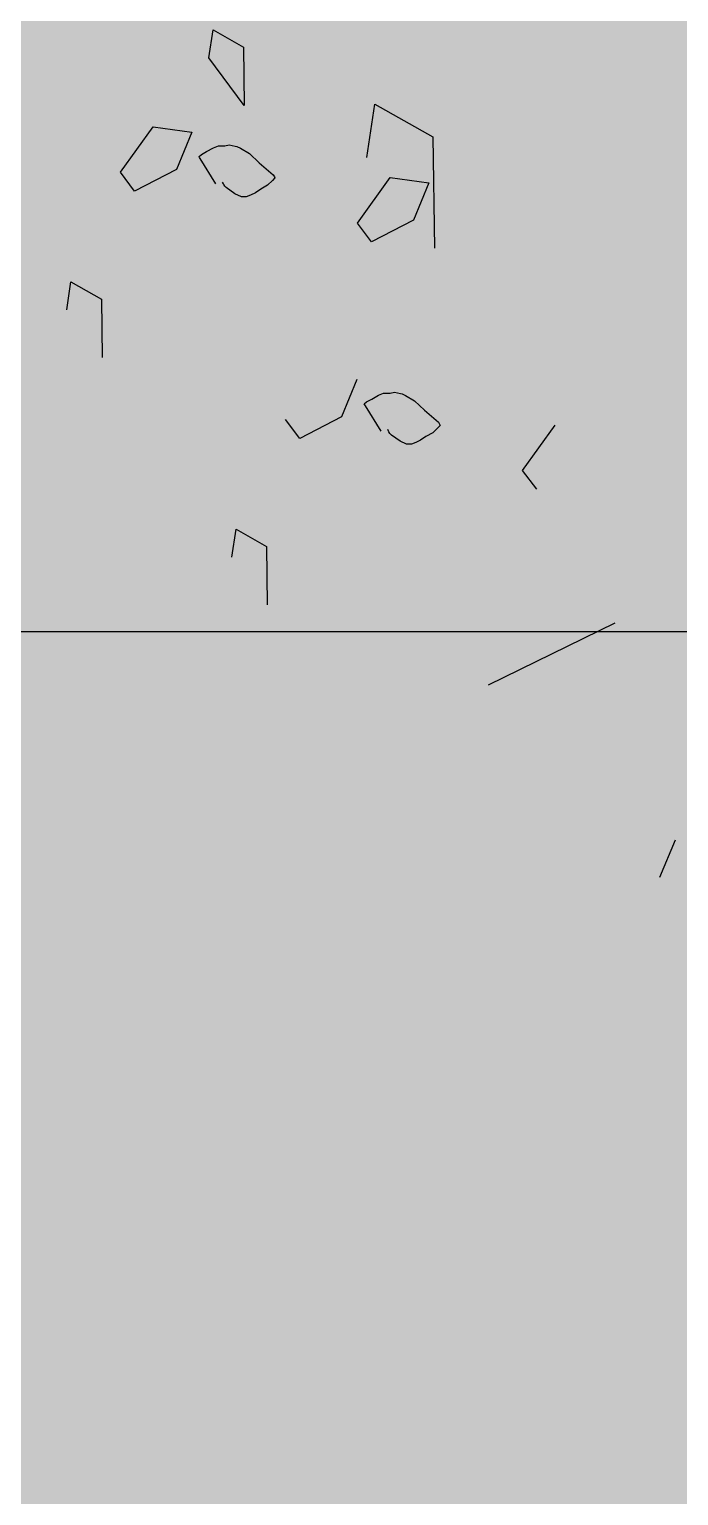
# Model space of a CAD drawing. Header units: metres. Extents: x 71066629 to 71645179, y 84793221 to 85208804.
# Drawn here: x 71318944 to 71320409, y 85035047 to 85038357 of the extents above; entities that cross this region are included whole.
import ezdxf

# ---------------------------------------------------------------- set-up
doc = ezdxf.new("R2010")
doc.units = ezdxf.units.M
doc.header["$LTSCALE"] = 1000
for name, color, linetype in [('A_N_DIM_LEAD', 3, 'Continuous'), ('A_SITEP_PLANT', 85, 'Continuous'), ('G-PLTG', 105, 'Continuous')]:
    doc.layers.add(name, color=color, linetype=linetype)

# ---------------------------------------------------------------- blocks, each defined once
blk = doc.blocks.new('A$C1F6C256B')
at = {"layer": 'A_SITEP_PLANT'}
for p, q in [((2651.439837909362, 3953.219371749903), (2657.898985685955, 3995.337024030654)), ((2651.439837909362, 3953.219371749903), (2657.898985685955, 3995.337024030654)), ((2657.898985685955, 3995.337024030654), (2703.550062232069, 3969.498990212363)), ((2657.898985685955, 3995.337024030654), (2703.550062232069, 3969.498990212363)), ((2704.751524082327, 3881.600914530223), (2651.439837909362, 3953.219371749903)), ((2704.751524082327, 3881.600914530223), (2651.439837909362, 3953.219371749903)), ((2703.550062232069, 3969.498990212363), (2704.751524082327, 3881.600914530223)), ((2703.550062232069, 3969.498990212363), (2704.751524082327, 3881.600914530223)), ((2889.340533003851, 3803.232974263839), (2901.455043180846, 3883.431661336625)), ((2889.340533003851, 3803.232974263839), (2901.455043180846, 3883.431661336625)), ((2901.455043180846, 3883.431661336625), (2988.600442453055, 3834.235235904373)), ((2901.455043180846, 3883.431661336625), (2988.600442453055, 3834.235235904373)), ((2518.527083326422, 3781.046109391085), (2567.712490135047, 3849.442495977011)), ((2518.527083326422, 3781.046109391085), (2567.712490135047, 3849.442495977011)), ((2567.712490135047, 3849.442495977011), (2625.845911520708, 3841.629534951964)), ((2567.712490135047, 3849.442495977011), (2625.845911520708, 3841.629534951964)), ((2625.845911520708, 3841.629534951964), (2602.680492481042, 3785.317773869523)), ((2625.845911520708, 3841.629534951964), (2602.680492481042, 3785.317773869523)), ((2988.600442453055, 3834.235235904373), (2990.888280247047, 3666.817029752594)), ((2988.600442453055, 3834.235235904373), (2990.888280247047, 3666.817029752594)), ((2539.932255514315, 3752.8116353683), (2518.527083326422, 3781.046109391085)), ((2539.932255514315, 3752.8116353683), (2518.527083326422, 3781.046109391085)), ((2602.680492481042, 3785.317773869523), (2539.932255514315, 3752.8116353683)), ((2602.680492481042, 3785.317773869523), (2539.932255514315, 3752.8116353683)), ((2875.109399620851, 3704.601553278801), (2924.19454682892, 3772.988030268636)), ((2875.109399620851, 3704.601553278801), (2924.19454682892, 3772.988030268636)), ((2924.19454682892, 3772.988030268636), (2982.327968805446, 3765.175068464654)), ((2924.19454682892, 3772.988030268636), (2982.327968805446, 3765.175068464654)), ((2982.327968805446, 3765.175068464654), (2959.262809500564, 3708.873218697176)), ((2982.327968805446, 3765.175068464654), (2959.262809500564, 3708.873218697176)), ((2959.262809500564, 3708.873218697176), (2896.395372197265, 3676.55777462534)), ((2959.262809500564, 3708.873218697176), (2896.395372197265, 3676.55777462534)), ((2896.395372197265, 3676.55777462534), (2875.109399620851, 3704.601553278801)), ((2896.395372197265, 3676.55777462534), (2875.109399620851, 3704.601553278801)), ((2437.726383295318, 3573.965202795051), (2444.086500934092, 3616.069513645605)), ((2437.726383295318, 3573.965202795051), (2444.086500934092, 3616.069513645605)), ((2444.086500934092, 3616.069513645605), (2489.837834556354, 3590.241388778872)), ((2444.086500934092, 3616.069513645605), (2489.837834556354, 3590.241388778872)), ((2489.837834556354, 3590.241388778872), (2491.038949911832, 3502.346830614377)), ((2489.837834556354, 3590.241388778872), (2491.038949911832, 3502.346830614377)), ((2874.303771393374, 3469.32502231386), (2851.138354233583, 3413.013262077322)), ((2874.303771393374, 3469.32502231386), (2851.138354233583, 3413.013262077322)), ((2788.390113802452, 3380.507122072275), (2766.98494260828, 3408.741596095089)), ((2788.390113802452, 3380.507122072275), (2766.98494260828, 3408.741596095089)), ((2851.138354233583, 3413.013262077322), (2788.390113802452, 3380.507122072275)), ((2851.138354233583, 3413.013262077322), (2788.390113802452, 3380.507122072275)), ((3123.567259842646, 3332.297040425852), (3172.652408420341, 3400.683517268044)), ((3123.567259842646, 3332.297040425852), (3172.652408420341, 3400.683517268044)), ((3144.853232284775, 3304.253261262114), (3123.567259842646, 3332.297040425852)), ((3144.853232284775, 3304.253261262114), (3123.567259842646, 3332.297040425852)), ((2686.184243167983, 3201.660689002136), (2692.544361155888, 3243.764999771985)), ((2686.184243167983, 3201.660689002136), (2692.544361155888, 3243.764999771985)), ((2692.544361155888, 3243.764999771985), (2738.295695234672, 3217.936876046821)), ((2692.544361155888, 3243.764999771985), (2738.295695234672, 3217.936876046821)), ((2738.295695234672, 3217.936876046821), (2739.49680935475, 3130.042318902735)), ((2738.295695234672, 3217.936876046821), (2739.49680935475, 3130.042318902735)), ((3262.568453421933, 3102.274084314064), (3071.564936588751, 3009.136392867425)), ((3262.568453421933, 3102.274084314064), (3071.564936588751, 3009.136392867425)), ((3352.939287122514, 2775.824110573827), (3329.773870097008, 2719.512351559271)), ((3352.939287122514, 2775.824110573827), (3329.773870097008, 2719.512351559271))]:
    blk.add_line(p, q, dxfattribs=at)
for points in [[(2662.281517032068, 3763.689660264266), (2638.603428251867, 3801.613718501845), (2637.723246590642, 3803.349009513768), (2636.763504593051, 3804.873960354162), (2640.333218481333, 3807.6529514344), (2648.091278733395, 3812.064324904699), (2658.355560149532, 3817.732240312878), (2665.852545219706, 3820.696922559291), (2675.730322448828, 3821.065803364967), (2682.164346716483, 3822.511641358666), (2691.377274997125, 3820.388644919818), (2693.86100147356, 3819.824228598794), (2699.067098235944, 3817.305200884963), (2712.582409276045, 3809.533157080499), (2727.433042424906, 3795.420956236921), (2748.548893630854, 3777.2745993961), (2750.188831596926, 3773.998143408069), (2751.048314858694, 3772.463282951765), (2747.196479729435, 3768.441549160139), (2739.895356141671, 3761.446698557964), (2729.631074725476, 3755.778783068847), (2721.570726538775, 3750.328702241939), (2714.45379345055, 3746.591678556142), (2707.738527451234, 3743.903184631054), (2700.646417044918, 3744.0121129076), (2690.773927951872, 3748.702111553022), (2677.721784392663, 3757.933716697939), (2675.600966590398, 3759.947784806252), (2673.900060081971, 3762.816814310791), (2673.501068503421, 3763.789760063402), (2672.161622183572, 3766.083534593519)], [(2662.281517032068, 3763.689660264266), (2638.603428251867, 3801.613718501845), (2637.723246590642, 3803.349009513768), (2636.763504593051, 3804.873960354162), (2640.333218481333, 3807.6529514344), (2648.091278733395, 3812.064324904699), (2658.355560149532, 3817.732240312878), (2665.852545219706, 3820.696922559291), (2675.730322448828, 3821.065803364967), (2682.164346716483, 3822.511641358666), (2691.377274997125, 3820.388644919818), (2693.86100147356, 3819.824228598794), (2699.067098235944, 3817.305200884963), (2712.582409276045, 3809.533157080499), (2727.433042424906, 3795.420956236921), (2748.548893630854, 3777.2745993961), (2750.188831596926, 3773.998143408069), (2751.048314858694, 3772.463282951765), (2747.196479729435, 3768.441549160139), (2739.895356141671, 3761.446698557964), (2729.631074725476, 3755.778783068847), (2721.570726538775, 3750.328702241939), (2714.45379345055, 3746.591678556142), (2707.738527451234, 3743.903184631054), (2700.646417044918, 3744.0121129076), (2690.773927951872, 3748.702111553022), (2677.721784392663, 3757.933716697939), (2675.600966590398, 3759.947784806252), (2673.900060081971, 3762.816814310791), (2673.501068503421, 3763.789760063402), (2672.161622183572, 3766.083534593519)], [(2910.739376905549, 3391.385147480207), (2887.061288268596, 3429.309205735655), (2886.181106535718, 3431.044496666524), (2885.221364538767, 3432.569447578804), (2888.791078426526, 3435.348438659275), (2896.549138678471, 3439.759812057251), (2906.813420094608, 3445.427727465547), (2914.310405237018, 3448.392409865308), (2924.188182466081, 3448.761290526832), (2930.622206589847, 3450.207128511305), (2939.835134942201, 3448.08413207237), (2942.318861418637, 3447.519715751958), (2947.524958108843, 3445.000688100641), (2961.040269221121, 3437.228644233517), (2975.890902441519, 3423.116443398787), (2997.006753575988, 3404.970086549118), (2998.646691542002, 3401.693630560854), (2999.506174875423, 3400.158770185488), (2995.654339674686, 3396.13703645661), (2988.353216086747, 3389.142185710865), (2978.088934598374, 3383.474270284671), (2970.028586556029, 3378.024189403921), (2962.91165346792, 3374.287165718124), (2956.196387468488, 3371.598671864893), (2949.104276918515, 3371.707600051421), (2939.231787969184, 3376.397598786862), (2926.179644266143, 3385.629203850694), (2924.058826463879, 3387.643271950219), (2922.357919955568, 3390.512301454612), (2921.958928520558, 3391.485247297125), (2920.619482201, 3393.779021755385)], [(2910.739376905549, 3391.385147480207), (2887.061288268596, 3429.309205735655), (2886.181106535718, 3431.044496666524), (2885.221364538767, 3432.569447578804), (2888.791078426526, 3435.348438659275), (2896.549138678471, 3439.759812057251), (2906.813420094608, 3445.427727465547), (2914.310405237018, 3448.392409865308), (2924.188182466081, 3448.761290526832), (2930.622206589847, 3450.207128511305), (2939.835134942201, 3448.08413207237), (2942.318861418637, 3447.519715751958), (2947.524958108843, 3445.000688100641), (2961.040269221121, 3437.228644233517), (2975.890902441519, 3423.116443398787), (2997.006753575988, 3404.970086549118), (2998.646691542002, 3401.693630560854), (2999.506174875423, 3400.158770185488), (2995.654339674686, 3396.13703645661), (2988.353216086747, 3389.142185710865), (2978.088934598374, 3383.474270284671), (2970.028586556029, 3378.024189403921), (2962.91165346792, 3374.287165718124), (2956.196387468488, 3371.598671864893), (2949.104276918515, 3371.707600051421), (2939.231787969184, 3376.397598786862), (2926.179644266143, 3385.629203850694), (2924.058826463879, 3387.643271950219), (2922.357919955568, 3390.512301454612), (2921.958928520558, 3391.485247297125), (2920.619482201, 3393.779021755385)]]:
    blk.add_lwpolyline(points, dxfattribs=at)
for points in [[(2518.527082309127, 3781.046112137439), (2518.527082309127, 3781.046112137439)], [(2518.527082309127, 3781.046112137439), (2518.527082309127, 3781.046112137439)], [(2875.109398677596, 3704.601556351845), (2875.109398677596, 3704.601556351845)], [(2875.109398677596, 3704.601556351845), (2875.109398677596, 3704.601556351845)], [(2766.984942326322, 3408.741599371133), (2766.984942326322, 3408.741599371133)], [(2766.984942326322, 3408.741599371133), (2766.984942326322, 3408.741599371133)], [(3123.56725855032, 3332.297043648461), (3123.56725855032, 3332.297043648461)], [(3123.56725855032, 3332.297043648461), (3123.56725855032, 3332.297043648461)]]:
    blk.add_lwpolyline(points, close=True, dxfattribs=at)

msp = doc.modelspace()

# ---------------------------------------------------------------- hatches: boundary and pattern name
at = {"layer": 'G-PLTG'}
h = msp.add_hatch(dxfattribs=at)
h.set_pattern_fill('CROSS', color=256, scale=500, style=0)
h.set_pattern_definition([(0, (0, 0), (793.75, 793.75), [396.875, -1190.625]), (90, (198.4375, -198.4375), (-793.75, 793.75), [396.875, -1190.625])])
h.paths.add_polyline_path([(71319266.16420974, 85061914.20373057), (71338259.79781386, 85064922.49975866), (71337581.37041855, 85069205.92175344), (71314395.56959212, 85065533.65166606), (71315881.2589365, 85056153.37831788), (71294500.83823174, 85052767.05234197), (71295617.83755454, 85045714.59619378), (71312696.30574921, 85048419.55982737), (71313572.33875631, 85042888.50511622), (71296493.87056583, 85040183.54148757), (71299649.65172836, 85020258.72341262), (71318608.1060342, 85020100.38491496), (71380689.756445, 85019539.15440606), (71377332.34291835, 85040737.02916977), (71356552.9134006, 85037445.89085911), (71358430.12698108, 85025593.63077186), (71331762.56001942, 85021369.90310389), (71328477.43625359, 85042111.35825635), (71322551.2879756, 85041172.74857809)])

# ---------------------------------------------------------------- linework, layer by layer
at = {"layer": 'A_N_DIM_LEAD'}
msp.add_line((71320666.62163167, 85036996.98398018), (71309481.31604248, 85036996.98398018), dxfattribs=at)
msp.add_line((71320666.62163167, 85036996.98398018), (71309481.31604248, 85036996.98398018), dxfattribs=at)

# ---------------------------------------------------------------- block references
at = {"layer": 'A_SITEP_PLANT', "xscale": 1.5, "yscale": 1.5, "zscale": 1.5}
msp.add_blockref('A$C1F6C256B', (71315371.32815295, 85032362.76345685), dxfattribs=at)

doc.saveas('drawing.dxf')
